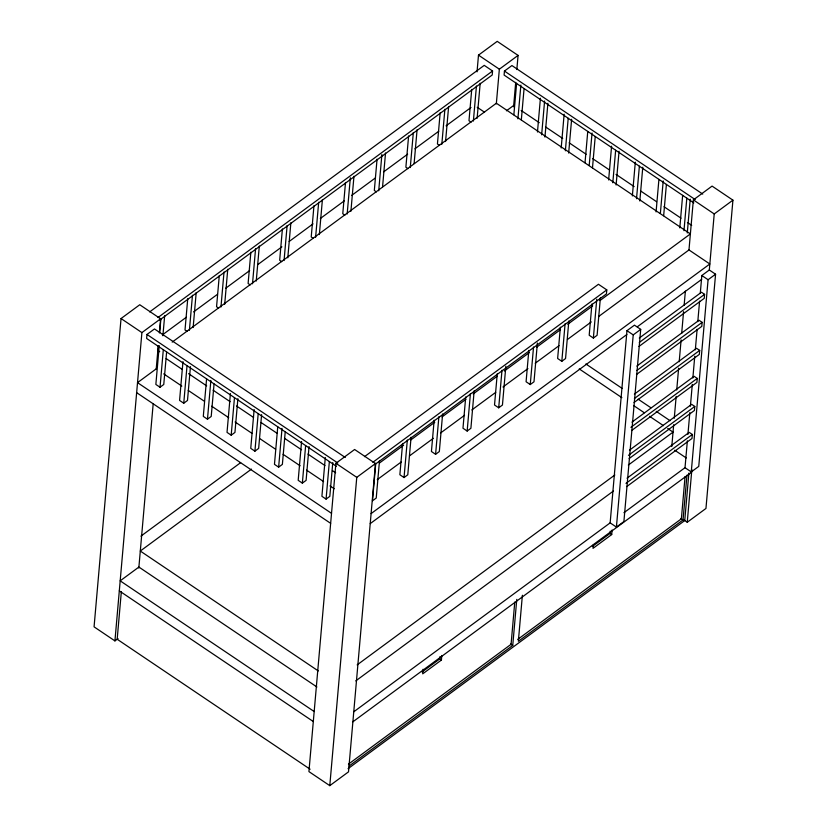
<?xml version="1.0" encoding="UTF-8"?>
<svg xmlns="http://www.w3.org/2000/svg" width="827" height="827" viewBox="0 0 827 827"><rect width="100%" height="100%" fill="white"/><g stroke="black" fill="none" stroke-linecap="round" stroke-linejoin="round"><path stroke-width="1.24" d="M159.384 332.94L160.614 318.808L139.753 304.75L121.042 318.54L94.071 626.845L114.932 640.904L118.044 638.609M114.932 640.904L141.903 332.599L160.614 318.808M121.331 591.76L117.176 639.25L310.115 769.224M345.283 457.486L154.473 328.95L146.989 334.459L146.637 338.47L336.382 466.294M138.812 568.025L153.202 403.586M156.231 368.904L158.257 345.779M157.957 352.312L158.505 346.048M159.704 332.289L160.914 318.529M159.249 345.645L155.858 384.441L160.025 387.243L163.767 384.493L166.62 351.961M162.898 335.783L164.656 315.769M160.025 387.243L163.312 349.707M187.739 298.723L185.01 330.004L187.088 331.41M182.974 361.626L179.573 400.413L183.749 403.225L187.491 400.464L190.448 366.681M189.393 330.304L192.464 295.27M183.749 403.225L187.036 365.689M193.136 327.554L196.206 292.52M206.585 378.859L203.297 416.394L207.474 419.206L211.216 416.446L214.059 383.914M219.3 275.463L216.56 306.745L218.648 308.151M207.474 419.206L210.864 380.42M220.954 307.055L224.014 272.021M224.696 304.295L227.756 269.261M230.413 393.59L227.022 432.376L231.188 435.188L234.94 432.428L237.887 398.645M231.188 435.188L234.475 397.653M250.85 252.214L248.11 283.496L250.199 284.901M252.504 283.806L255.564 248.772M256.246 281.046L259.316 246.012M254.137 409.572L250.746 448.358L254.912 451.17L258.655 448.41L261.611 414.627M254.912 451.17L258.2 413.634M282.4 228.965L279.671 260.247L281.749 261.652M284.054 260.557L287.124 225.523M287.796 257.797L290.866 222.763M277.748 426.804L274.461 464.34L278.637 467.152L282.379 464.392L285.222 431.859M278.637 467.152L282.028 428.365M313.96 205.716L311.221 236.998L313.309 238.403M315.614 237.308L318.674 202.274M319.356 234.548L322.416 199.514M301.576 441.525L298.185 480.322L302.351 483.133L306.104 480.373L309.05 446.59M302.351 483.133L305.639 445.588M345.51 182.467L342.771 213.748L344.859 215.154M325.3 457.507L321.91 496.303L326.076 499.105L329.818 496.355L332.774 462.572M347.164 214.048L350.338 177.764M350.906 211.298L353.966 176.265M326.076 499.105L329.363 461.569M335.907 463.285L308.926 771.601L329.787 785.65L348.508 771.86L375.479 463.554L354.618 449.495L335.907 463.285L356.768 477.344L329.787 785.65M377.06 159.208L374.321 190.489L376.409 191.895M378.714 190.799L381.888 154.515M382.57 186.788L385.527 153.005M375.768 463.275L372.491 500.811L376.233 498.05L379.51 460.515M408.61 135.959L405.881 167.24L407.969 168.646M410.264 167.55L413.335 132.516M414.12 163.539L417.077 129.756M402.604 443.468L399.865 474.75L404.041 477.561L407.783 474.801L411.071 437.266M404.041 477.561L407.329 440.016M440.171 112.71L437.431 143.991L439.519 145.397M441.825 144.301L444.885 109.267M445.567 141.541L448.627 106.507M434.154 420.219L431.425 451.501L435.591 454.302L439.333 451.552L442.621 414.007M435.591 454.302L438.879 416.767M471.721 89.461L468.981 120.742L471.07 122.148M423.093 669.27L422.7 673.85L441.411 660.06L441.814 655.48M477.034 71.846L478.492 55.14L497.213 41.35L518.074 55.399L516.834 69.53M473.375 121.052L476.445 86.018M477.117 118.292L480.187 83.258M422.07 671.958L439.747 658.933L439.943 656.648M149.646 311.913L484.229 65.364L492.572 70.988L492.22 74.988L159.714 320.008M465.715 396.96L462.975 428.241L467.152 431.053L470.894 428.293L474.171 390.757M467.152 431.053L470.429 393.518M496.324 103.882L499.353 69.189L518.074 55.399M702.733 194.087L511.934 65.55L504.439 71.06L504.098 75.071L693.832 202.884M513.577 106.786L515.707 82.38M513.856 114.777L516.596 83.496M517.919 118.84L520.876 85.057M497.265 373.711L494.525 404.992L498.702 407.804L502.444 405.044L505.835 366.258M521.33 119.832L524.07 88.551M498.702 407.804L501.989 370.269M537.467 132.01L540.424 98.227M541.644 134.822L544.6 101.039M544.941 137.065L547.898 103.282M528.815 350.462L526.086 381.743L530.252 384.555L533.994 381.795L537.395 343.009M530.252 384.555L533.539 347.02M514.766 602.097L511.076 644.305L348.456 764.138M349.087 766.029L512.74 645.432L516.772 599.389M561.192 147.992L564.148 114.209M522.385 595.254L518.353 641.297L683.04 519.935L686.958 475.174M565.358 150.803L568.211 118.271M568.666 153.047L571.622 119.264M560.375 327.213L557.636 358.494L561.812 361.306L565.554 358.546L568.831 321.01M561.812 361.306L565.089 323.77M585.02 162.723L587.759 131.441M589.196 165.534L592.039 133.002M592.494 167.778L595.233 136.496M591.925 303.964L589.186 335.245L593.362 338.057L597.104 335.297L600.392 297.761M593.362 338.057L596.753 299.26M608.631 179.955L611.587 146.172M612.807 182.767L615.65 150.235M364.511 456.659L598.438 284.271L606.791 289.895L606.439 293.905L374.579 464.753M616.105 185.01L619.061 151.227M593.3 544.921L593 548.353L611.711 534.562L612.114 529.983M632.355 195.937L635.312 162.144M636.521 198.738L639.374 166.206M626.969 330.676L610.15 522.871L616.415 527.088L623.899 521.568L640.708 329.373L634.454 325.156L626.969 330.676L633.224 334.894L616.415 527.088M592.37 546.461L610.047 533.436L610.243 531.151M639.829 200.992L642.786 167.209M656.08 211.908L658.923 179.376M660.359 213.469L663.202 180.937M663.657 215.723L666.397 184.442M679.794 227.89L682.647 195.358M683.97 230.702L686.813 198.17M687.278 232.956L690.225 199.162M671.782 446.539L673.685 424.696M674.253 418.276L676.166 396.433M676.724 390.013L678.636 368.17M679.194 361.75L681.107 339.907M681.665 333.488L683.578 311.645M684.146 305.225L685.376 291.094M688.974 249.992L693.357 199.886L712.068 186.096L732.929 200.155L705.958 508.46L687.247 522.25L684.115 520.142M687.371 440.801L685.014 467.71L691.269 471.917L698.753 466.407L715.572 274.213L709.318 269.995L701.823 275.515L700.262 293.451M687.93 434.392L689.832 412.611M690.39 406.202L692.302 384.421M692.861 378.011L694.763 356.23M695.321 349.831L697.12 329.322M697.792 321.641L699.59 301.142M685.066 476.61L681.376 518.818L517.723 639.405M688.891 473.075L684.746 520.565L348.084 768.645M627.021 478.202L689.211 432.376L692.333 434.475L691.992 438.486L626.69 486.607M629.471 450.167L691.661 404.341L694.794 406.45L694.442 410.461L629.14 458.572M631.921 422.142L694.111 376.316L697.244 378.425L696.892 382.425L631.59 430.547M634.371 394.117L696.561 348.291L699.694 350.4L699.342 354.401L634.04 402.522M636.831 366.092L699.022 320.256L702.144 322.365L701.792 326.376L636.501 374.486M639.281 338.057L701.472 292.231L704.594 294.34L704.253 298.34L638.951 346.461M691.269 471.917L708.088 279.733L715.572 274.213M687.247 522.25L691.848 469.581M709.277 270.46L714.218 213.945L732.929 200.155M157.988 317.527L492.572 70.988M162.392 334.894L186.292 317.279M193.57 311.924L217.46 294.309M225.781 288.189L249.671 270.574M257.993 264.454L281.883 246.839M289.161 241.484L313.061 223.869M320.328 218.514L344.228 200.899M351.506 195.544L375.406 177.929M383.718 171.809L407.618 154.194M414.885 148.839L438.786 131.224M446.063 125.859L470.997 107.489M157.637 352.84L159.714 351.31M172.181 342.12L496.376 103.23L690.38 233.917L599.978 300.532M156.241 368.852L137.52 382.643L331.524 513.34M506.413 110.818L513.691 105.453M140.9 536.154L240.647 462.644M251.48 469.105L140.301 551.04L318.312 670.955M372.853 462.272L606.791 289.895M356.768 477.344L375.479 463.554M379.696 462.862L403.597 445.246M410.864 439.892L434.764 422.277M442.042 416.922L465.942 399.307M473.209 393.952L497.11 376.337M504.387 370.982L529.321 352.602M536.599 347.247L560.499 329.632M567.767 324.267L592.711 305.897M377.257 479.639L401.157 462.035M409.468 455.904L433.369 438.289M440.636 432.935L464.536 415.319M471.814 409.965L495.714 392.349M502.981 386.995L527.926 368.615M535.193 363.26L559.093 345.645M567.405 339.525L591.305 321.91M598.583 316.555L688.974 249.94L709.835 263.989L371.096 513.598M370.227 523.615L626.876 334.49M637.266 326.83L701.689 279.361M633.224 334.894L640.708 329.373M639.302 342.461L704.594 294.34M636.842 370.486L702.144 322.365M634.392 398.511L699.694 350.4M630.908 427.311L697.244 378.425M628.458 455.336L694.794 406.45M357.161 664.887L614.854 474.998M628.355 465.043L673.044 432.118L667.709 428.531M355.755 680.9L613.448 491.011M625.998 483.361L692.333 434.475M353.76 711.799L610.409 522.674M623.92 512.719L685.221 467.544M352.881 721.806L691.62 472.196M504.439 71.06L695.249 199.607M478.492 55.14L499.353 69.189M693.357 199.886L714.218 213.945M521.155 110.477L539.276 122.685M545.665 126.996L562.722 138.481M569.121 142.792L586.178 154.287M592.566 158.588L609.623 170.083M616.022 174.394L634.144 186.602M640.543 190.903L656.524 201.674M663.988 206.709L681.045 218.194M687.444 222.504L691.703 225.378M477.241 107.303L484.55 112.214M701.823 275.515L708.088 279.733M585.888 363.973L622.131 388.39M638.124 399.162L650.911 407.773M656.245 411.37L670.097 420.705M579.241 368.925L621.873 397.653M633.596 405.55L644.254 412.735M649.588 416.322L663.45 425.657M674.77 450.239L686.245 457.972M680.91 518.498L683.04 519.935M610.047 533.436L611.711 534.562M146.989 334.459L337.798 463.006M121.042 318.54L141.903 332.599M166.165 358.587L182.157 369.359M188.556 373.659L206.667 385.868M213.066 390.179L230.123 401.674M236.522 405.974L253.579 417.47M261.032 422.494L277.024 433.265M284.488 438.289L301.545 449.785M307.933 454.095L324.99 465.58M332.454 470.604L335.648 472.765M163.694 373.876L181.816 386.085M188.215 390.396L204.207 401.167M211.671 406.191L228.717 417.687M235.116 421.997L252.173 433.482M259.637 438.506L275.629 449.278M283.082 454.312L300.139 465.797M306.538 470.108L323.595 481.593M329.983 485.904L334.253 488.778M510.6 643.995L512.74 645.432M136.651 392.66L330.645 523.346M439.747 658.933L441.411 660.06M316.906 686.979L138.895 567.053L120.184 580.843L314.188 711.54M119.305 590.85L313.309 721.547"/></g></svg>
